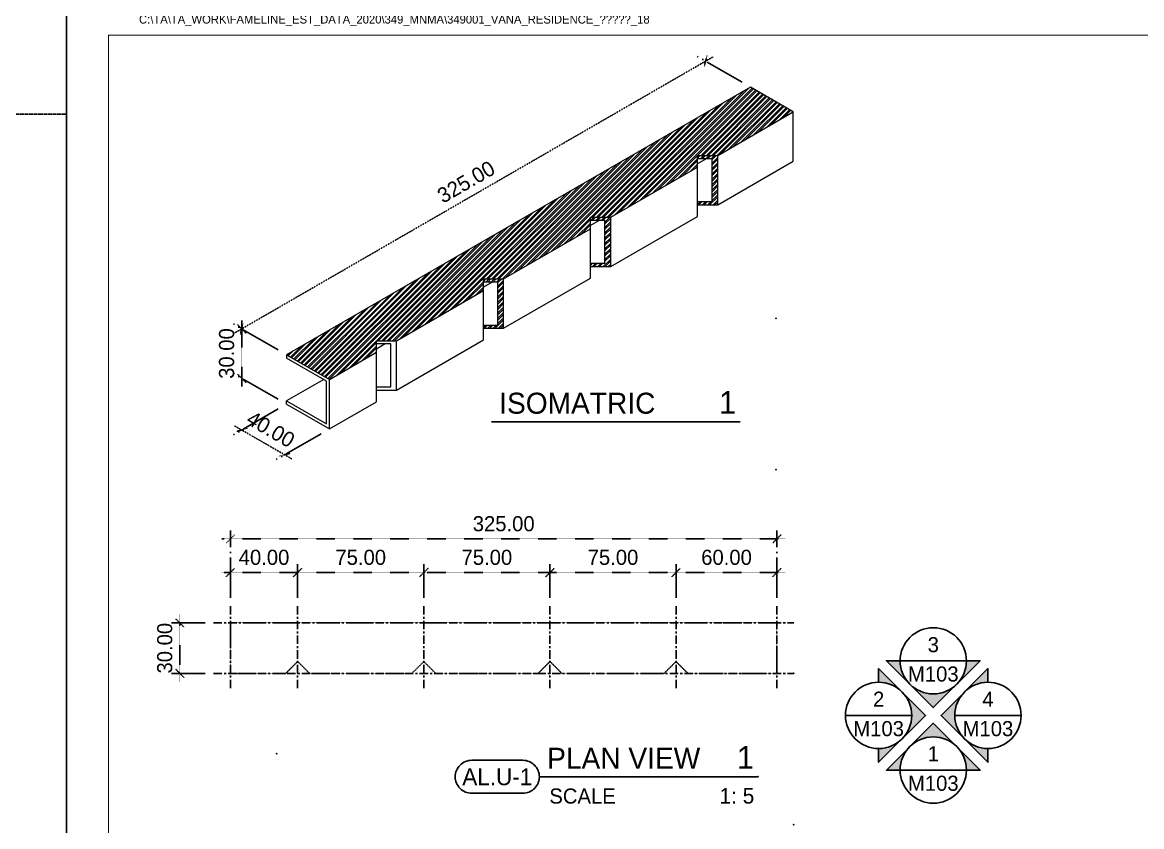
# Model space of a CAD drawing. Header units: millimetres. Extents: x -244126 to 368105, y -173968 to 259060.
# Drawn here: x -1509 to -844, y 6044 to 6522 of the extents above; entities that cross this region are included whole.
import ezdxf
from ezdxf.enums import TextEntityAlignment as Align

# ---------------------------------------------------------------- set-up
doc = ezdxf.new("R2010")
doc.units = ezdxf.units.MM
doc.header["$MEASUREMENT"] = 0
for name, pattern in [('005_GG_TA_LINE', [13.75, 5, -1.25, 1.25, -1.25, 5]), ('ACAD_ISO04W100', [30, 24, -3, 0, -3]), ('BORDER2', [22.225, 6.35, -3.175, 6.35, -3.175, 0, -3.175]), ('CENTER', [2, 1.25, -0.25, 0.25, -0.25]), ('TA_G_001.00_GG_TA_L_INE', [2.95, 1.1, -0.25, 0.25, -0.25, 1.1]), ('TA_GL_000.00010', [0.000275, 0.0001, -2.5e-05, 2.5e-05, -2.5e-05, 0.0001]), ('TA_GL_005.00', [13.75, 5, -1.25, 1.25, -1.25, 5])]:
    doc.linetypes.add(name, pattern=pattern)
for name, color, linetype in [('000 - D I M', 6, 'Continuous'), ('000 - GRID', 8, 'CENTER'), ('000 - H A T C H', 8, 'Continuous'), ('000 - L I N E 0.1', 1, 'Continuous'), ('000 - SYMBOL CON', 1, 'Continuous'), ('000 - T E X T', 4, 'Continuous'), ('000 - TITLEBLOCK', 4, 'Continuous')]:
    doc.layers.add(name, color=color, linetype=linetype)
doc.styles.add('Cetury Gothic', font='GOTHIC.TTF')
doc.styles.add('CORDIA', font='cordia.shx')
doc.styles.add('MtXpl_BrowalliaUPC', font='BrowalliaUPC.ttf')
doc.styles.add('TA', font='Cordia New.ttf', dxfattribs={"height": 4.5})
doc.dimstyles.new('DIM E-E', dxfattribs={"dimscale": 2, "dimtxt": 0.18, "dimasz": 0.1, "dimexe": 0.1, "dimexo": 0.1, "dimgap": 0.09, "dimtad": 1, "dimtoh": 1, "dimzin": 0, "dimdsep": 46, "dimtxsty": 'CORDIA', "dimblk": 'OBLIQUE', "dimcen": 0.1, "dimdle": 0.1, "dimclrd": 40, "dimclre": 140, "dimclrt": 3, "dimadec": 0, "dimazin": 0, "dimtfac": 1, "dimtix": 1, "dimtmove": 2, "dimatfit": 3, "dimfxl": 1, "dimtolj": 1, "dimtzin": 0, "dimarcsym": 0})

# ---------------------------------------------------------------- blocks, each defined once
blk = doc.blocks.new('A$Cfd196da9')
at = {"color": 0, "linetype": 'ByBlock', "const_width": 0.1}
blk.add_lwpolyline([(-143.5, -98), (96.5, -98), (96.5, 99), (-143.5, 99)], close=True, dxfattribs=at)
blk = doc.blocks.new('*U1676')
at = {"linetype": '005_GG_TA_LINE'}
blk.add_point((125, 592.5), dxfattribs=at)
at = {"layer": '000 - L I N E 0.1', "color": 21, "linetype": 'Continuous'}
blk.add_lwpolyline([(35.6, 1050), (0, 1050), (0, 1014.4)], dxfattribs=at)
at = {"layer": '000 - TITLEBLOCK', "color": 250}
blk.add_lwpolyline([(0, 0), (1485, 0), (1485, 1050), (0, 1050)], close=True, dxfattribs=at)
at = {"layer": '000 - T E X T', "color": 3, "xscale": 5, "yscale": 5, "zscale": 5}
blk.add_blockref('A$Cfd196da9', (742.5, 525), dxfattribs=at)
at = {"color": 4, "style": 'TA'}
blk.add_attdef('PAPER_SIZE', text='', height=6.25, dxfattribs=at).set_placement((1421.5, 24.94), align=Align.MIDDLE_RIGHT)
blk.add_attdef('SCALE_SIZE', text='', height=6.25, dxfattribs=at).set_placement((1433.78, 25.07), align=Align.MIDDLE_LEFT)
at = {"layer": '000 - T E X T', "color": 250, "style": 'TA'}
for tag, height, p in [('SUPERLINK', 5, (43.16, 1039.41)), ('NAMEFILE', 5, (43.16, 1029.41)), ('SC', 100, (8.41, 938.03))]:
    blk.add_attdef(tag, text='', height=height, dxfattribs=at).set_placement(p, align=Align.MIDDLE_LEFT)
at = {"layer": '000 - T E X T', "color": 4, "style": 'TA'}
for tag, height, p in [('NAME_JOB_1', 5, (1309.16, 845.63)), ('NAME_JOB_2', 5, (1309.16, 834.72)), ('NAME_PROJECT_1', 7.5, (1234.52, 797.42)), ('NAME_PROJECT_2', 7.5, (1234.52, 778.92)), ('NAME_PROJECT_3', 7.5, (1234.52, 760.42)), ('CODE_VALUE_1', 4.75, (1302.87, 722.8)), ('CODE_VALUE_2', 4.75, (1302.87, 707.8)), ('PART_NAME_VALUE_1', 4.75, (1302.87, 689.69)), ('PART_NAME_VALUE_2', 4.75, (1302.87, 674.69)), ('PART_NAME_VALUE_3', 4.75, (1302.87, 659.69)), ('MATTERIAL_VALUE_1', 9, (1304.89, 642.26)), ('SPEC_VALUE', 9, (1304.89, 621.71)), ('THICKNESS_VALUE', 9, (1304.89, 601.32)), ('COATING_VALUE_1', 9, (1304.89, 581.25)), ('COATING_VALUE_2', 9, (1304.89, 561.18)), ('NAME_TITLE_1', 6, (1236.27, 194.04)), ('NAME_TITLE_2', 6, (1236.27, 177.39)), ('NAME_TITLE_3', 6, (1236.27, 160.74)), ('DRAWING_NO1', 6, (1236.53, 82.29)), ('DRAWING_NO2', 6, (1236.53, 62.29))]:
    blk.add_attdef(tag, text='', height=height, dxfattribs=at).set_placement(p, align=Align.MIDDLE_LEFT)
for tag, p in [('NAME_DAFT', (1383.53, 340.54)), ('NAME_CHECKED', (1383.53, 306.49)), ('NAME_DESIGNER', (1383.53, 273.03)), ('NAME_DESIGN_MGR', (1383.53, 237.79))]:
    blk.add_attdef(tag, text='', height=9, dxfattribs=at).set_placement(p, align=Align.MIDDLE_CENTER)
for tag, p, height in [('REV', (1383.82, 125.62), 9.38), ('NAME_REMARK', (138.21, 43.26), 10)]:
    blk.add_attdef(tag, p, '', height=height, dxfattribs=at)
at = {"layer": '000 - T E X T', "color": 4, "style": 'Cetury Gothic'}
for tag, p in [('SHEET_NO.', (1403.95, 84.99)), ('TOTAL_SHEET_NO.', (1402.41, 44.1))]:
    blk.add_attdef(tag, text='', height=9, dxfattribs=at).set_placement(p, align=Align.CENTER)
blk = doc.blocks.new('A$C53a49253')
at = {"layer": '000 - H A T C H', "linetype": 'TA_GL_000.00010'}
h = blk.add_hatch(dxfattribs=at)
h.set_pattern_fill('ANSI32', color=8, scale=5)
h.set_pattern_definition([(45, (3639.7947, -5591.2415), (-1.3258252, 1.3258252), []), (45, (3640.6786, -5591.2415), (-1.3258252, 1.3258252), [])])
h.paths.add_polyline_path([(0, 0), (-10, 0), (-10, -1.63), (-2.83, -1.63), (-2.83, -22.86), (-10, -22.86), (-10, -24.49), (0, -24.49)])
blk = doc.blocks.new('A$C32f93418')
at = {"color": 0, "linetype": 'Continuous', "lineweight": 0, "extrusion": (-1.11022e-16, 0.816497, 0.57735)}
for p, q in [((76.68, 257.91), (-153.13, 125.23)), ((97.9, 245.66), (76.68, 257.91)), ((60.47, 224.05), (97.9, 245.66)), ((97.9, 221.17), (97.9, 245.66)), ((50.47, 224.05), (60.47, 224.05)), ((50.47, 218.28), (50.47, 224.05)), ((54.81, 222.42), (50.47, 219.91)), ((57.64, 222.42), (50.47, 222.42)), ((57.64, 201.19), (57.64, 222.42)), ((60.47, 199.56), (60.47, 224.05)), ((7.44, 193.44), (50.47, 218.28)), ((50.47, 193.79), (50.47, 218.28)), ((60.47, 199.56), (97.9, 221.17)), ((50.47, 201.19), (57.64, 201.19)), ((50.47, 199.56), (60.47, 199.56)), ((-2.56, 193.44), (7.44, 193.44)), ((-2.56, 187.66), (-2.56, 193.44)), ((1.78, 191.8), (-2.56, 189.3)), ((4.61, 191.8), (-2.56, 191.8)), ((4.61, 170.57), (4.61, 191.8)), ((7.44, 168.94), (50.47, 193.79)), ((7.44, 168.94), (7.44, 193.44)), ((-45.6, 162.82), (-2.56, 187.66)), ((-2.56, 163.17), (-2.56, 187.66)), ((-2.56, 170.57), (4.61, 170.57)), ((-2.56, 168.94), (7.44, 168.94)), ((-55.6, 162.82), (-45.6, 162.82)), ((-55.6, 157.04), (-55.6, 162.82)), ((-51.25, 161.18), (-55.6, 158.68)), ((-48.42, 161.18), (-55.6, 161.18)), ((-48.42, 139.96), (-48.42, 161.18)), ((-45.6, 138.32), (-2.56, 163.17)), ((-45.6, 138.32), (-45.6, 162.82)), ((-98.63, 132.2), (-55.6, 157.04)), ((-55.6, 132.55), (-55.6, 157.04)), ((-55.6, 139.96), (-48.42, 139.96)), ((-55.6, 138.32), (-45.6, 138.32)), ((-108.63, 132.2), (-98.63, 132.2)), ((-108.63, 126.43), (-108.63, 132.2)), ((-104.29, 130.57), (-108.63, 128.06)), ((-101.46, 130.57), (-108.63, 130.57)), ((-101.46, 109.34), (-101.46, 130.57)), ((-98.63, 107.7), (-55.6, 132.55)), ((-98.63, 107.7), (-98.63, 132.2)), ((-153.13, 125.23), (-153.13, 123.6)), ((-153.13, 125.23), (-131.91, 112.98)), ((-133.33, 112.17), (-153.13, 123.6)), ((-131.91, 112.98), (-108.63, 126.43)), ((-108.63, 101.93), (-108.63, 126.43)), ((-134.74, 112.98), (-153.13, 102.37)), ((-133.33, 90.94), (-133.33, 112.17)), ((-131.91, 88.49), (-131.91, 112.98)), ((-108.63, 109.34), (-101.46, 109.34)), ((-108.63, 107.7), (-98.63, 107.7)), ((-153.13, 102.37), (-133.33, 90.94)), ((-153.13, 100.73), (-153.13, 102.37)), ((-153.13, 100.73), (-131.91, 88.49)), ((-131.91, 88.49), (-108.63, 101.93))]:
    blk.add_line(p, q, dxfattribs=at)
blk = doc.blocks.new('_Oblique')
at = {"color": 0, "linetype": 'ByBlock', "lineweight": -2}
blk.add_line((-0.5, -0.5), (0.5, 0.5), dxfattribs=at)
blk = doc.blocks.new('*D438')
at = {"layer": '000 - D I M', "color": 140, "linetype": 'ACAD_ISO04W100', "lineweight": -2, "transparency": 16777216}
for p, q in [((-1081.14, 6486.49), (-1107.82, 6501.9)), ((-1356.92, 6327.28), (-1383.59, 6342.68))]:
    blk.add_line(p, q, dxfattribs=at)
at = {"layer": '000 - D I M', "color": 40, "linetype": 'TA_GL_000.00010', "lineweight": -2, "transparency": 16777216}
blk.add_line((-1382.92, 6337.29), (-1098.49, 6501.51), dxfattribs=at)
at = {"layer": 'Defpoints', "color": 0, "linetype": 'TA_GL_000.00010', "transparency": 16777216}
for p in [(-1102.82, 6499.01), (-1076.14, 6483.61), (-1351.92, 6324.39)]:
    blk.add_point(p, dxfattribs=at)
at = {"layer": '000 - D I M', "color": 40, "linetype": 'TA_GL_000.00010', "lineweight": -2, "transparency": 16777216, "xscale": 5, "yscale": 5, "zscale": 5}
for p, rotation in [((-1102.82, 6499.01), 29.99999999999994), ((-1378.59, 6339.79), 209.9999999999999)]:
    blk.add_blockref('_Oblique', p, dxfattribs=dict(at, rotation=rotation))
at = {"layer": '000 - D I M', "color": 3, "linetype": 'TA_GL_000.00010', "transparency": 16777216, "insert": (-1245.21, 6427.19), "char_height": 9, "attachment_point": 5, "rotation": 30, "style": 'CORDIA'}
blk.add_mtext('\\A1;325.00', dxfattribs=at)
blk = doc.blocks.new('*D439')
at = {"layer": '000 - D I M', "color": 140, "linetype": 'ACAD_ISO04W100', "lineweight": -2, "transparency": 16777216}
for p, q in [((-1356.92, 6327.28), (-1383.59, 6342.68)), ((-1356.92, 6297.88), (-1383.59, 6313.29))]:
    blk.add_line(p, q, dxfattribs=at)
at = {"layer": '000 - D I M', "color": 40, "linetype": 'TA_GL_000.00010', "lineweight": -2, "transparency": 16777216}
for p, q in [((-1378.59, 6339.79), (-1378.59, 6344.79)), ((-1378.59, 6339.79), (-1378.59, 6310.4)), ((-1378.59, 6310.4), (-1378.59, 6305.4))]:
    blk.add_line(p, q, dxfattribs=at)
at = {"layer": 'Defpoints', "color": 0, "linetype": 'TA_GL_000.00010', "transparency": 16777216}
for p in [(-1351.92, 6324.39), (-1378.59, 6310.4), (-1351.92, 6295)]:
    blk.add_point(p, dxfattribs=at)
at = {"layer": '000 - D I M', "color": 40, "linetype": 'TA_GL_000.00010', "lineweight": -2, "transparency": 16777216, "xscale": 5, "yscale": 5, "zscale": 5}
for p, rotation in [((-1378.59, 6339.79), 270), ((-1378.59, 6310.4), 90)]:
    blk.add_blockref('_Oblique', p, dxfattribs=dict(at, rotation=rotation))
at = {"layer": '000 - D I M', "color": 3, "linetype": 'TA_GL_000.00010', "transparency": 16777216, "insert": (-1387.59, 6325.1), "char_height": 9, "attachment_point": 5, "rotation": 90, "style": 'CORDIA'}
blk.add_mtext('\\A1;30.00', dxfattribs=at)
blk = doc.blocks.new('*D440')
at = {"layer": '000 - D I M', "color": 140, "linetype": 'ACAD_ISO04W100', "lineweight": -2, "transparency": 16777216}
for p, q in [((-1356.92, 6292.11), (-1383.59, 6276.71)), ((-1331.46, 6277.41), (-1358.14, 6262.01))]:
    blk.add_line(p, q, dxfattribs=at)
at = {"layer": '000 - D I M', "color": 40, "linetype": 'TA_GL_000.00010', "lineweight": -2, "transparency": 16777216}
for p, q in [((-1378.59, 6279.59), (-1382.92, 6282.09)), ((-1378.59, 6279.59), (-1353.14, 6264.9)), ((-1353.14, 6264.9), (-1348.81, 6262.4))]:
    blk.add_line(p, q, dxfattribs=at)
at = {"layer": 'Defpoints', "color": 0, "linetype": 'TA_GL_000.00010', "transparency": 16777216}
for p in [(-1351.92, 6295), (-1326.46, 6280.3), (-1353.14, 6264.9)]:
    blk.add_point(p, dxfattribs=at)
at = {"layer": '000 - D I M', "color": 40, "linetype": 'TA_GL_000.00010', "lineweight": -2, "transparency": 16777216, "xscale": 5, "yscale": 5, "zscale": 5}
for p, rotation in [((-1378.59, 6279.59), 330.0000000000015), ((-1353.14, 6264.9), 150.0000000000016)]:
    blk.add_blockref('_Oblique', p, dxfattribs=dict(at, rotation=rotation))
at = {"layer": '000 - D I M', "color": 3, "linetype": 'TA_GL_000.00010', "transparency": 16777216, "insert": (-1361.37, 6280.04), "char_height": 9, "attachment_point": 5, "rotation": 330, "style": 'CORDIA'}
blk.add_mtext('\\A1;40.00', dxfattribs=at)
blk = doc.blocks.new('*U441')
at = {"color": 3}
blk.add_point((0, -30), dxfattribs=at)
at = {"layer": '000 - GRID', "color": 0, "linetype": 'ByBlock'}
blk.add_line((0, 10), (0, -40), dxfattribs=at)
at = {"layer": '000 - GRID', "color": 0}
blk.add_point((0, 0), dxfattribs=at)
at = {"style": 'TA', "flags": 1}
blk.add_attdef('LOCATION', (6, 6), '', height=4.5, dxfattribs=at)
blk = doc.blocks.new('*U433')
at = {"color": 3}
blk.add_point((0, -325), dxfattribs=at)
at = {"layer": '000 - GRID', "color": 0, "linetype": 'ByBlock'}
blk.add_line((0, 10), (0, -335), dxfattribs=at)
at = {"layer": '000 - GRID', "color": 0}
blk.add_point((0, 0), dxfattribs=at)
at = {"style": 'TA', "flags": 1}
blk.add_attdef('LOCATION', (6, 6), '', height=4.5, dxfattribs=at)
blk = doc.blocks.new('*D2505')
at = {"layer": '000 - D I M', "color": 40, "linetype": 'TA_GL_000.00010', "lineweight": -2, "transparency": 16777216}
for p, q in [((-1415.36, 6164.81), (-1415.36, 6169.81)), ((-1415.36, 6164.81), (-1415.36, 6134.81)), ((-1415.36, 6134.81), (-1415.36, 6129.81))]:
    blk.add_line(p, q, dxfattribs=at)
at = {"layer": '000 - D I M', "color": 140, "linetype": 'ACAD_ISO04W100', "lineweight": -2, "transparency": 16777216}
for p, q in [((-1400.36, 6164.81), (-1420.36, 6164.81)), ((-1400.36, 6134.81), (-1420.36, 6134.81))]:
    blk.add_line(p, q, dxfattribs=at)
at = {"layer": 'Defpoints', "color": 0, "linetype": 'TA_GL_000.00010', "transparency": 16777216}
for p in [(-1395.36, 6164.81), (-1415.36, 6134.81), (-1395.36, 6134.81)]:
    blk.add_point(p, dxfattribs=at)
at = {"layer": '000 - D I M', "color": 40, "linetype": 'TA_GL_000.00010', "lineweight": -2, "transparency": 16777216, "xscale": 5, "yscale": 5, "zscale": 5}
for p, rotation in [((-1415.36, 6164.81), 270), ((-1415.36, 6134.81), 90)]:
    blk.add_blockref('_Oblique', p, dxfattribs=dict(at, rotation=rotation))
at = {"layer": '000 - D I M', "color": 3, "linetype": 'TA_GL_000.00010', "transparency": 16777216, "insert": (-1424.36, 6149.81), "char_height": 9, "attachment_point": 5, "rotation": 90, "style": 'CORDIA'}
blk.add_mtext('\\A1;30.00', dxfattribs=at)
blk = doc.blocks.new('*D2506')
at = {"layer": '000 - D I M', "color": 140, "linetype": 'ACAD_ISO04W100', "lineweight": -2, "transparency": 16777216}
for p, q in [((-1385.36, 6179.81), (-1385.36, 6199.81)), ((-1345.36, 6179.81), (-1345.36, 6199.81))]:
    blk.add_line(p, q, dxfattribs=at)
at = {"layer": '000 - D I M', "color": 40, "linetype": 'TA_GL_000.00010', "lineweight": -2, "transparency": 16777216}
for p, q in [((-1385.36, 6194.81), (-1390.36, 6194.81)), ((-1385.36, 6194.81), (-1345.36, 6194.81)), ((-1345.36, 6194.81), (-1340.36, 6194.81))]:
    blk.add_line(p, q, dxfattribs=at)
at = {"layer": 'Defpoints', "color": 0, "linetype": 'TA_GL_000.00010', "transparency": 16777216}
for p in [(-1345.36, 6194.81), (-1385.36, 6174.81), (-1345.36, 6174.81)]:
    blk.add_point(p, dxfattribs=at)
at = {"layer": '000 - D I M', "color": 40, "linetype": 'TA_GL_000.00010', "lineweight": -2, "transparency": 16777216, "xscale": 5, "yscale": 5, "zscale": 5}
blk.add_blockref('_Oblique', (-1385.36, 6194.81), dxfattribs=at)
at = {"layer": '000 - D I M', "color": 40, "linetype": 'TA_GL_000.00010', "lineweight": -2, "transparency": 16777216, "xscale": 5, "yscale": 5, "zscale": 5, "rotation": 180}
blk.add_blockref('_Oblique', (-1345.36, 6194.81), dxfattribs=at)
at = {"layer": '000 - D I M', "color": 3, "linetype": 'TA_GL_000.00010', "transparency": 16777216, "insert": (-1365.36, 6203.81), "char_height": 9, "attachment_point": 5, "style": 'CORDIA'}
blk.add_mtext('\\A1;40.00', dxfattribs=at)
blk = doc.blocks.new('*D2507')
at = {"layer": '000 - D I M', "color": 140, "linetype": 'ACAD_ISO04W100', "lineweight": -2, "transparency": 16777216}
for p, q in [((-1345.36, 6179.81), (-1345.36, 6199.81)), ((-1270.36, 6179.81), (-1270.36, 6199.81))]:
    blk.add_line(p, q, dxfattribs=at)
at = {"layer": '000 - D I M', "color": 40, "linetype": 'TA_GL_000.00010', "lineweight": -2, "transparency": 16777216}
blk.add_line((-1350.36, 6194.81), (-1265.36, 6194.81), dxfattribs=at)
at = {"layer": 'Defpoints', "color": 0, "linetype": 'TA_GL_000.00010', "transparency": 16777216}
for p in [(-1270.36, 6194.81), (-1345.36, 6174.81), (-1270.36, 6174.81)]:
    blk.add_point(p, dxfattribs=at)
at = {"layer": '000 - D I M', "color": 40, "linetype": 'TA_GL_000.00010', "lineweight": -2, "transparency": 16777216, "xscale": 5, "yscale": 5, "zscale": 5, "rotation": 180}
blk.add_blockref('_Oblique', (-1345.36, 6194.81), dxfattribs=at)
at = {"layer": '000 - D I M', "color": 40, "linetype": 'TA_GL_000.00010', "lineweight": -2, "transparency": 16777216, "xscale": 5, "yscale": 5, "zscale": 5}
blk.add_blockref('_Oblique', (-1270.36, 6194.81), dxfattribs=at)
at = {"layer": '000 - D I M', "color": 3, "linetype": 'TA_GL_000.00010', "transparency": 16777216, "insert": (-1307.86, 6203.81), "char_height": 9, "attachment_point": 5, "style": 'CORDIA'}
blk.add_mtext('\\A1;75.00', dxfattribs=at)
blk = doc.blocks.new('*D2508')
at = {"layer": '000 - D I M', "color": 140, "linetype": 'ACAD_ISO04W100', "lineweight": -2, "transparency": 16777216}
for p, q in [((-1270.36, 6179.81), (-1270.36, 6199.81)), ((-1195.36, 6179.81), (-1195.36, 6199.81))]:
    blk.add_line(p, q, dxfattribs=at)
at = {"layer": '000 - D I M', "color": 40, "linetype": 'TA_GL_000.00010', "lineweight": -2, "transparency": 16777216}
blk.add_line((-1275.36, 6194.81), (-1190.36, 6194.81), dxfattribs=at)
at = {"layer": 'Defpoints', "color": 0, "linetype": 'TA_GL_000.00010', "transparency": 16777216}
for p in [(-1195.36, 6194.81), (-1270.36, 6174.81), (-1195.36, 6174.81)]:
    blk.add_point(p, dxfattribs=at)
at = {"layer": '000 - D I M', "color": 40, "linetype": 'TA_GL_000.00010', "lineweight": -2, "transparency": 16777216, "xscale": 5, "yscale": 5, "zscale": 5, "rotation": 180}
blk.add_blockref('_Oblique', (-1270.36, 6194.81), dxfattribs=at)
at = {"layer": '000 - D I M', "color": 40, "linetype": 'TA_GL_000.00010', "lineweight": -2, "transparency": 16777216, "xscale": 5, "yscale": 5, "zscale": 5}
blk.add_blockref('_Oblique', (-1195.36, 6194.81), dxfattribs=at)
at = {"layer": '000 - D I M', "color": 3, "linetype": 'TA_GL_000.00010', "transparency": 16777216, "insert": (-1232.86, 6203.81), "char_height": 9, "attachment_point": 5, "style": 'CORDIA'}
blk.add_mtext('\\A1;75.00', dxfattribs=at)
blk = doc.blocks.new('*D2509')
at = {"layer": '000 - D I M', "color": 140, "linetype": 'ACAD_ISO04W100', "lineweight": -2, "transparency": 16777216}
for p, q in [((-1195.36, 6179.81), (-1195.36, 6199.81)), ((-1120.36, 6179.81), (-1120.36, 6199.81))]:
    blk.add_line(p, q, dxfattribs=at)
at = {"layer": '000 - D I M', "color": 40, "linetype": 'TA_GL_000.00010', "lineweight": -2, "transparency": 16777216}
blk.add_line((-1200.36, 6194.81), (-1115.36, 6194.81), dxfattribs=at)
at = {"layer": 'Defpoints', "color": 0, "linetype": 'TA_GL_000.00010', "transparency": 16777216}
for p in [(-1120.36, 6194.81), (-1195.36, 6174.81), (-1120.36, 6174.81)]:
    blk.add_point(p, dxfattribs=at)
at = {"layer": '000 - D I M', "color": 40, "linetype": 'TA_GL_000.00010', "lineweight": -2, "transparency": 16777216, "xscale": 5, "yscale": 5, "zscale": 5, "rotation": 180}
blk.add_blockref('_Oblique', (-1195.36, 6194.81), dxfattribs=at)
at = {"layer": '000 - D I M', "color": 40, "linetype": 'TA_GL_000.00010', "lineweight": -2, "transparency": 16777216, "xscale": 5, "yscale": 5, "zscale": 5}
blk.add_blockref('_Oblique', (-1120.36, 6194.81), dxfattribs=at)
at = {"layer": '000 - D I M', "color": 3, "linetype": 'TA_GL_000.00010', "transparency": 16777216, "insert": (-1157.86, 6203.81), "char_height": 9, "attachment_point": 5, "style": 'CORDIA'}
blk.add_mtext('\\A1;75.00', dxfattribs=at)
blk = doc.blocks.new('*D2510')
at = {"layer": '000 - D I M', "color": 140, "linetype": 'ACAD_ISO04W100', "lineweight": -2, "transparency": 16777216}
for p, q in [((-1120.36, 6179.81), (-1120.36, 6199.81)), ((-1060.36, 6179.81), (-1060.36, 6199.81))]:
    blk.add_line(p, q, dxfattribs=at)
at = {"layer": '000 - D I M', "color": 40, "linetype": 'TA_GL_000.00010', "lineweight": -2, "transparency": 16777216}
blk.add_line((-1125.36, 6194.81), (-1055.36, 6194.81), dxfattribs=at)
at = {"layer": 'Defpoints', "color": 0, "linetype": 'TA_GL_000.00010', "transparency": 16777216}
for p in [(-1060.36, 6194.81), (-1120.36, 6174.81), (-1060.36, 6174.81)]:
    blk.add_point(p, dxfattribs=at)
at = {"layer": '000 - D I M', "color": 40, "linetype": 'TA_GL_000.00010', "lineweight": -2, "transparency": 16777216, "xscale": 5, "yscale": 5, "zscale": 5, "rotation": 180}
blk.add_blockref('_Oblique', (-1120.36, 6194.81), dxfattribs=at)
at = {"layer": '000 - D I M', "color": 40, "linetype": 'TA_GL_000.00010', "lineweight": -2, "transparency": 16777216, "xscale": 5, "yscale": 5, "zscale": 5}
blk.add_blockref('_Oblique', (-1060.36, 6194.81), dxfattribs=at)
at = {"layer": '000 - D I M', "color": 3, "linetype": 'TA_GL_000.00010', "transparency": 16777216, "insert": (-1090.36, 6203.81), "char_height": 9, "attachment_point": 5, "style": 'CORDIA'}
blk.add_mtext('\\A1;60.00', dxfattribs=at)
blk = doc.blocks.new('*D2511')
at = {"layer": '000 - D I M', "color": 140, "linetype": 'ACAD_ISO04W100', "lineweight": -2, "transparency": 16777216}
for p, q in [((-1385.36, 6179.81), (-1385.36, 6219.81)), ((-1060.36, 6179.81), (-1060.36, 6219.81))]:
    blk.add_line(p, q, dxfattribs=at)
at = {"layer": '000 - D I M', "color": 40, "linetype": 'TA_GL_000.00010', "lineweight": -2, "transparency": 16777216}
blk.add_line((-1390.36, 6214.81), (-1055.36, 6214.81), dxfattribs=at)
at = {"layer": 'Defpoints', "color": 0, "linetype": 'TA_GL_000.00010', "transparency": 16777216}
for p in [(-1060.36, 6214.81), (-1385.36, 6174.81), (-1060.36, 6174.81)]:
    blk.add_point(p, dxfattribs=at)
at = {"layer": '000 - D I M', "color": 40, "linetype": 'TA_GL_000.00010', "lineweight": -2, "transparency": 16777216, "xscale": 5, "yscale": 5, "zscale": 5, "rotation": 180}
blk.add_blockref('_Oblique', (-1385.36, 6214.81), dxfattribs=at)
at = {"layer": '000 - D I M', "color": 40, "linetype": 'TA_GL_000.00010', "lineweight": -2, "transparency": 16777216, "xscale": 5, "yscale": 5, "zscale": 5}
blk.add_blockref('_Oblique', (-1060.36, 6214.81), dxfattribs=at)
at = {"layer": '000 - D I M', "color": 3, "linetype": 'TA_GL_000.00010', "transparency": 16777216, "insert": (-1222.86, 6223.81), "char_height": 9, "attachment_point": 5, "style": 'CORDIA'}
blk.add_mtext('\\A1;325.00', dxfattribs=at)
blk = doc.blocks.new('*U878')
at = {"color": 4}
blk.add_line((-4.26, 5.7), (-33.85, 5.7), dxfattribs=at)
at = {"linetype": 'TA_GL_000.00010'}
blk.add_point((0, 18), dxfattribs=at)
blk.add_point((0, 0))
at = {"color": 0, "style": 'TA'}
for tag, p in [('HEADING2', (-32.92, 10.65)), ('HEADING', (-32.92, 6.65))]:
    blk.add_attdef(tag, p, '', height=2.5, dxfattribs=at)
blk.add_attdef('LO', text='', height=2.7, dxfattribs=at).set_placement((-4.76, 6.65), align=Align.RIGHT)
blk = doc.blocks.new('*U875')
at = {"color": 4}
blk.add_line((-4.26, 5.7), (-30.26, 5.7), dxfattribs=at)
at = {"linetype": 'TA_GL_000.00010'}
blk.add_point((0, 18), dxfattribs=at)
for p in [(-4.26, 5.7), (0, 0)]:
    blk.add_point(p)
at = {"layer": '000 - SYMBOL CON', "color": 0, "linetype": 'ByBlock'}
blk.add_lwpolyline([(-38.3, 7.66, 0.414214), (-40.26, 5.7, 0.414214), (-38.3, 3.74), (-32.22, 3.74, 0.414214), (-30.26, 5.7, 0.414214), (-32.22, 7.66)], format="xyb", close=True, dxfattribs=at)
at = {"color": 4, "linetype": 'BORDER2', "style": 'Cetury Gothic'}
blk.add_text('SCALE', height=1.8, dxfattribs=at).set_placement((-29.07, 2.51))
at = {"color": 0, "style": 'TA'}
for tag, p in [('HEADING2', (-29.33, 10.65)), ('HEADING', (-29.33, 6.65))]:
    blk.add_attdef(tag, p, '', height=2.5, dxfattribs=at)
for tag, height, p in [('LO', 2.7, (-4.76, 6.65)), ('SC', 1.85, (-4.7, 2.51))]:
    blk.add_attdef(tag, text='', height=height, dxfattribs=at).set_placement(p, align=Align.RIGHT)
at = {"layer": '000 - T E X T', "color": 0, "style": 'MtXpl_BrowalliaUPC'}
blk.add_attdef('NO.CODE', text='', height=2, dxfattribs=at).set_placement((-35.26, 5.7), align=Align.MIDDLE_CENTER)
blk = doc.blocks.new('A$C2FD3211E')
h = blk.add_hatch(color=2)
h.paths.add_polyline_path([(2.011, 7.258, -0.198912), (2.842, 5.248), (4.02, 5.248)])
h.paths.add_polyline_path([(-2.008, 7.258), (-4.018, 5.249), (-2.841, 5.249, -0.198912)])
h.paths.add_polyline_path([(0.001, 9.267), (-2.008, 7.258, -0.198912), (0.001, 8.09, -0.198912), (2.011, 7.258)])
at = {"color": 2}
blk.add_lwpolyline([(2.842, 5.248), (4.02, 5.248), (0.001, 9.267), (-4.018, 5.249), (-2.841, 5.249)], dxfattribs=at)
blk = doc.blocks.new('A$C66cdf1b7')
at = {"color": 2}
for p, q in [((-3.94, 6.5), (3.94, 6.5)), ((-10.44, 0), (-2.56, 0)), ((2.56, 0), (10.44, 0)), ((-3.94, -6.5), (3.94, -6.5))]:
    blk.add_line(p, q, dxfattribs=at)
for centre in [(0, 6.5), (0, 6.5), (-6.5, 0), (-6.5, 0), (6.5, 0), (6.5, 0), (0, -6.5), (0, -6.5)]:
    blk.add_circle(centre, 3.94, dxfattribs=at)
at = {"color": 3, "xscale": 1.387206065883648, "yscale": 1.387206065883648, "zscale": 1.387206065883648}
for p, rotation in [((-13.78, 0), 270), ((0, 13.78), 180), ((13.78, 0), 89.99999999999997)]:
    blk.add_blockref('A$C2FD3211E', p, dxfattribs=dict(at, rotation=rotation))
blk.add_blockref('A$C2FD3211E', (0, -13.78), dxfattribs=at)
at = {"color": 0, "style": 'Cetury Gothic'}
for tag, p in [('ELE3', (0, 8.42)), ('ELE3_DRAWING', (0, 4.93)), ('ELE2', (-6.5, 1.93)), ('ELE4', (6.5, 1.93)), ('ELE2_DRAWING', (-6.5, -1.57)), ('ELE4_DRAWING', (6.5, -1.57)), ('ELE1', (0, -4.57)), ('ELE1_DRAWING', (0, -8.07))]:
    blk.add_attdef(tag, text='', height=1.8, dxfattribs=at).set_placement(p, align=Align.MIDDLE_CENTER)
blk = doc.blocks.new('*U456')
at = {"color": 0, "lineweight": -3}
blk.add_lwpolyline([(0, 0), (1485, 0), (1485, 1050), (0, 1050)], close=True, dxfattribs=at)
at = {"color": 250, "linetype": 'TA_G_001.00_GG_TA_L_INE'}
blk.add_lwpolyline([(0, 0), (-1132.42, 0), (-1132.42, 973.03), (0, 973.03)], close=True, dxfattribs=at)
at = {"color": 150, "linetype": '005_GG_TA_LINE', "style": 'TA'}
for tag, p in [('NAME_VIEWPORT', (-29.24, 699.13)), ('SC_VPORT', (-29.24, 263.54)), ('SEQ_VIEWPORT', (-29.24, 0))]:
    blk.add_attdef(tag, text='', height=90, dxfattribs=at).set_placement(p, align=Align.BOTTOM_RIGHT)

msp = doc.modelspace()

# ---------------------------------------------------------------- hatches: boundary and pattern name
at = {"layer": '000 - H A T C H', "linetype": 'TA_GL_000.00010'}
h = msp.add_hatch(dxfattribs=at)
h.set_pattern_fill('ANSI32', color=8, scale=6)
h.set_pattern_definition([(45, (3081.234, -376.7364), (-1.59099026, 1.59099026), []), (45, (3082.2947, -376.7364), (-1.59099026, 1.59099026), [])])
h.paths.add_polyline_path([(-1076.14489, 6483.60708), (-1351.91653, 6324.39025), (-1326.46069, 6309.69331), (-1298.51956, 6325.82513), (-1298.51956, 6332.75333), (-1286.51956, 6332.75333), (-1234.87995, 6362.56747), (-1234.87995, 6369.49568), (-1222.87995, 6369.49568), (-1171.24034, 6399.30982), (-1171.24034, 6406.23802), (-1159.24034, 6406.23802), (-1107.60073, 6436.05217), (-1107.60073, 6442.98037), (-1095.60073, 6442.98037), (-1050.68904, 6468.91015)])

# ---------------------------------------------------------------- linework, layer by layer
at = {"color": 3, "linetype": 'TA_GL_000.00010'}
msp.add_lwpolyline([(-1263.29105, 6134.81248), (-1270.36212, 6141.88354), (-1277.43318, 6134.81248), (-1338.29105, 6134.81248), (-1345.36212, 6141.88354), (-1352.43318, 6134.81248), (-1385.36212, 6134.81248), (-1385.36212, 6164.81248), (-1060.36212, 6164.81248), (-1060.36212, 6134.81248), (-1113.29105, 6134.81248), (-1120.36212, 6141.88354), (-1127.43318, 6134.81248), (-1188.29105, 6134.81248), (-1195.36212, 6141.88354), (-1202.43318, 6134.81248)], close=True, dxfattribs=at)

# ---------------------------------------------------------------- block references
msp.add_blockref('*U456', (-1482.86363, 5494.49185))
ref = msp.add_blockref('*U1676', (-1482.86363, 5494.49185))
ref.add_attrib('NAMEFILE', 'C:\\TA\\TA_WORK\\FAMELINE_EST_DATA_2020\\349_MNMA\\349001_VANA_RESIDENCE_วัชรพล_18', dxfattribs={"layer": '000 - T E X T', "color": 250, "height": 5, "style": 'TA'}).set_placement((-1439.70204, 6523.9041), align=Align.MIDDLE_LEFT)
at = {"color": 3, "xscale": 1.2, "yscale": 1.2, "zscale": 1.2}
msp.add_blockref('A$C32f93418', (-1168.16468, 6174.1145), dxfattribs=at)
at = {"linetype": 'TA_GL_000.00010', "xscale": 1.2, "yscale": 1.2, "zscale": 1.2}
for p in [(-1095.60073, 6442.98037), (-1159.24034, 6406.23802), (-1222.87995, 6369.49568)]:
    msp.add_blockref('A$C53a49253', p, dxfattribs=at)
at = {"layer": '000 - GRID', "linetype": 'TA_GL_005.00'}
for p in [(-1385.36212, 6164.81248), (-1345.36212, 6164.81248), (-1270.36212, 6164.81248), (-1195.36212, 6164.81248), (-1120.36212, 6164.81248), (-1060.36212, 6164.81248)]:
    msp.add_blockref('*U441', p, dxfattribs=at)
at = {"layer": '000 - GRID', "linetype": 'TA_GL_005.00', "rotation": 90}
for p in [(-1385.36212, 6164.81248), (-1385.36212, 6134.81248)]:
    msp.add_blockref('*U433', p, dxfattribs=at)
at = {"layer": '000 - T E X T', "xscale": 5, "yscale": 5, "zscale": 5}
for name, p, values in [('*U878', (-1060.92183, 6256.04978), {'HEADING': 'ISOMATRIC', 'LO': '1'}), ('A$C66cdf1b7', (-967.42791, 6109.81192), {'ELE1': '1', 'ELE2': '2', 'ELE3': '3', 'ELE4': '4', 'ELE1_DRAWING': 'M103', 'ELE2_DRAWING': 'M103', 'ELE3_DRAWING': 'M103', 'ELE4_DRAWING': 'M103'}), ('*U875', (-1050.36212, 6044.81248), {'NO.CODE': 'AL.U-1', 'HEADING': 'PLAN VIEW', 'LO': '1', 'SC': '1: 5'})]:
    msp.add_blockref(name, p, dxfattribs=at).add_auto_attribs(values)

# ---------------------------------------------------------------- dimensions: what is measured, and where the dimension line sits
at = {"layer": '000 - D I M', "linetype": 'TA_GL_000.00010'}
for p1, p2, distance, text, picture, middle in [((-1351.91653, 6324.39025), (-1076.14489, 6483.60708), 26.67689, '325.00', '*D438', (-1245.2076, 6427.1948)), ((-1351.91653, 6324.39025), (-1351.91653, 6294.99637), -26.67689, '30.00', '*D439', (-1387.59342, 6325.09522)), ((-1351.91653, 6294.99637), (-1326.46069, 6280.29943), -26.67689, '40.00', '*D440', (-1361.3655, 6280.04022))]:
    dim = msp.add_aligned_dim(p1=p1, p2=p2, distance=distance, text=text, dimstyle='DIM E-E', override={"dimscale": 50}, dxfattribs=at)
    dim.commit()
    dim.dimension.update_dxf_attribs({"geometry": picture, "text_midpoint": middle})
for base, p1, p2, picture, middle in [((-1060.36212, 6214.81248), (-1385.36212, 6174.81248), (-1060.36212, 6174.81248), '*D2511', (-1222.86212, 6223.81248)), ((-1345.36212, 6194.81248), (-1385.36212, 6174.81248), (-1345.36212, 6174.81248), '*D2506', (-1365.36212, 6203.81248)), ((-1270.36212, 6194.81248), (-1345.36212, 6174.81248), (-1270.36212, 6174.81248), '*D2507', (-1307.86212, 6203.81248)), ((-1195.36212, 6194.81248), (-1270.36212, 6174.81248), (-1195.36212, 6174.81248), '*D2508', (-1232.86212, 6203.81248)), ((-1120.36212, 6194.81248), (-1195.36212, 6174.81248), (-1120.36212, 6174.81248), '*D2509', (-1157.86212, 6203.81248)), ((-1060.36212, 6194.81248), (-1120.36212, 6174.81248), (-1060.36212, 6174.81248), '*D2510', (-1090.36212, 6203.81248))]:
    dim = msp.add_linear_dim(base=base, p1=p1, p2=p2, dimstyle='DIM E-E', override={"dimscale": 50}, dxfattribs=at)
    dim.commit()
    dim.dimension.update_dxf_attribs({"geometry": picture, "text_midpoint": middle})
dim = msp.add_linear_dim(base=(-1415.36212, 6134.81248), p1=(-1395.36212, 6164.81248), p2=(-1395.36212, 6134.81248), angle=90, dimstyle='DIM E-E', override={"dimscale": 50}, dxfattribs=at)
dim.commit()
dim.dimension.update_dxf_attribs({"geometry": '*D2505', "text_midpoint": (-1424.36212, 6149.81248)})

doc.saveas('drawing.dxf')
